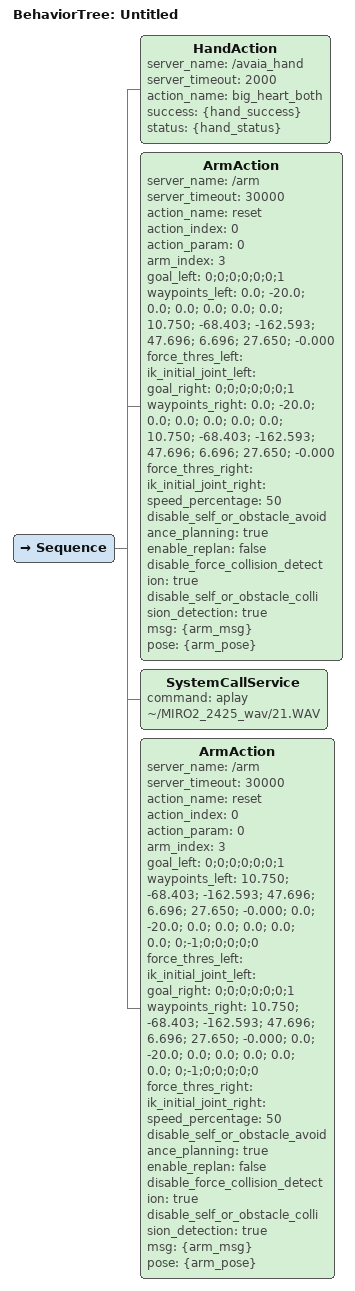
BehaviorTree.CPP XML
<?xml version="1.0" encoding="UTF-8"?>
<root BTCPP_format="4">
  <BehaviorTree ID="Untitled">
    <Sequence>
      <HandAction server_name="/avaia_hand"
                server_timeout="2000"
                action_name="big_heart_both"
                success="{hand_success}"
                status="{hand_status}"/>
      <ArmAction server_name="/arm"
                 server_timeout="30000"
                 action_name="reset"
                 action_index="0"
                 action_param="0"
                 arm_index="3"
                 goal_left="0;0;0;0;0;0;1"
                 waypoints_left="0.0; -20.0; 0.0; 0.0; 0.0; 0.0; 0.0;
                                10.750; -68.403; -162.593; 47.696; 6.696; 27.650; -0.000"
                 force_thres_left=""
                 ik_initial_joint_left=""
                 goal_right="0;0;0;0;0;0;1"
                 waypoints_right="0.0; -20.0; 0.0; 0.0; 0.0; 0.0; 0.0;
                                  10.750; -68.403; -162.593; 47.696; 6.696; 27.650; -0.000"
                 force_thres_right=""
                 ik_initial_joint_right=""
                 speed_percentage="50"
                 disable_self_or_obstacle_avoidance_planning="true"
                 enable_replan="false"
                 disable_force_collision_detection="true"
                 disable_self_or_obstacle_collision_detection="true"
                 msg="{arm_msg}"
                 pose="{arm_pose}"/>
      <!-- !!!!!!!!!!!!!VOICE!!!!!!!!!!!!!!!!!!!!! -->
      <SystemCallService command="aplay ~/MIRO2_2425_wav/21.WAV"/>

      <ArmAction server_name="/arm"
                 server_timeout="30000"
                 action_name="reset"
                 action_index="0"
                 action_param="0"
                 arm_index="3"
                 goal_left="0;0;0;0;0;0;1"
                 waypoints_left="10.750; -68.403; -162.593; 47.696; 6.696; 27.650; -0.000;
                                  0.0; -20.0; 0.0; 0.0; 0.0; 0.0; 0.0;
                                  0;-1;0;0;0;0;0
                                "
                 force_thres_left=""
                 ik_initial_joint_left=""
                 goal_right="0;0;0;0;0;0;1"
                 waypoints_right="10.750; -68.403; -162.593; 47.696; 6.696; 27.650; -0.000;
                                  0.0; -20.0; 0.0; 0.0; 0.0; 0.0; 0.0;
                                  0;-1;0;0;0;0;0"
                 force_thres_right=""
                 ik_initial_joint_right=""
                 speed_percentage="50"
                 disable_self_or_obstacle_avoidance_planning="true"
                 enable_replan="false"
                 disable_force_collision_detection="true"
                 disable_self_or_obstacle_collision_detection="true"
                 msg="{arm_msg}"
                 pose="{arm_pose}"/>

    </Sequence>
  </BehaviorTree>
</root>
